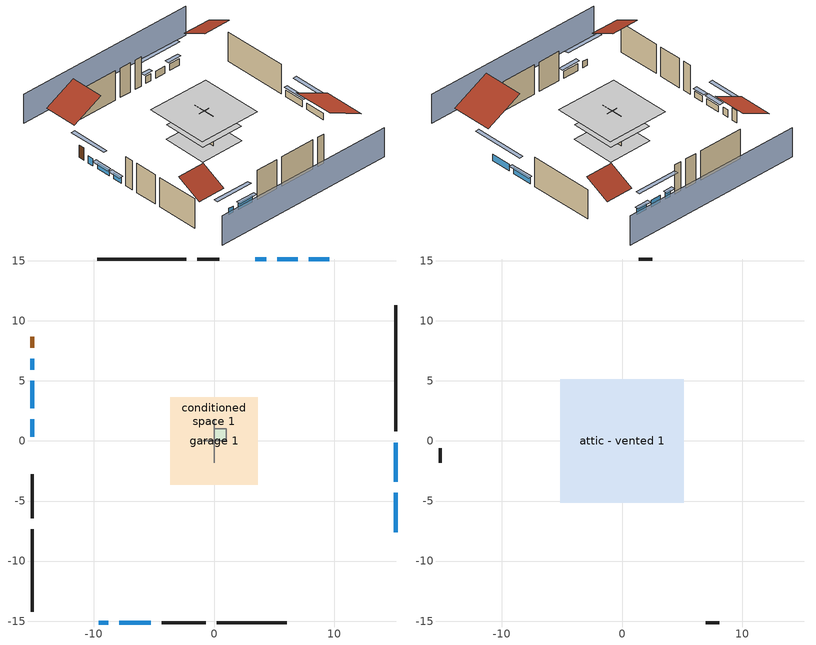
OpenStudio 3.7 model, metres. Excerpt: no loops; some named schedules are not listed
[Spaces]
garage 1
 floor foundation (Slab1 construction): -3.66,-3.66 -3.66,3.66 3.66,3.66 3.66,-3.66 z0
 wall outside (Wall1 construction): -4.35,-15.16 -0.69,-15.16 z0:4.88
 wall outside (Wall2 construction): -15.16,-2.76 -15.16,-6.41 z0:4.88
 wall outside (Wall12 construction): 0.45,15.16 -1.38,15.16 z0:4.88
 wall to conditioned space 1 (Wall5 construction Reversed): 0,-1.83 0,1.83 z0:4.88
 wall to conditioned space 1 (Wall6 construction Reversed): 0.91,0 -0.91,0 z0:4.88
conditioned space 1
 floor to garage 1 (Floor2 construction): -3.66,-3.66 -3.66,3.66 3.66,3.66 3.66,-3.66 z0
 floor foundation (Slab2 construction): -3.61,-3.61 -3.61,3.61 3.61,3.61 3.61,-3.61 z0
 floor adiabatic (AdiabaticFloorConstruction): -3.61,-3.61 -3.61,3.61 3.61,3.61 3.61,-3.61 z2.44
 wall outside (Wall3 construction): 15.16,0.8 15.16,11.29 z0:4.88
 wall outside (Wall4 construction): 0.24,-15.16 6.06,-15.16 z0:4.88
 wall outside (Wall7 construction): -15.16,-7.34 -15.16,-14.23 z0:4.88
 wall outside (Wall8 construction): -2.31,15.16 -9.74,15.16 z0:4.88
 wall outside (AdiabaticWallConstruction): 15.16,-7.59 15.16,-4.32 / 15.16,-3.39 15.16,-0.13 / -9.62,-15.16 -8.81,-15.16 z0:1.07; -7.88,-15.16 -5.28,-15.16 z0:1.16; -15.16,6.85 -15.16,5.94 z0:1.22; -15.16,5.02 -15.16,2.74 z0:1.01; -15.16,1.81 -15.16,0.34 z0:0.98; 6.98,15.16 5.26,15.16 / 9.62,15.16 7.9,15.16 z0:1.13; 4.33,15.16 3.43,15.16 z0:1.19
 wall outside (AdiabaticWallConstruction 1): -15.16,8.69 -15.16,7.78 z0:2.03
 window (WindowConstruction): 15.16,-7.59 15.16,-4.32 z0:1.07
 window (WindowConstruction 1): 15.16,-3.39 15.16,-0.13 z0:1.07
 window (WindowConstruction 2): -9.62,-15.16 -8.81,-15.16 z0:1.07
 window (WindowConstruction 3): -7.88,-15.16 -5.28,-15.16 z0:1.16
 window (WindowConstruction 4): -15.16,6.85 -15.16,5.94 z0:1.22
 window (WindowConstruction 5): -15.16,5.01 -15.16,2.74 z0:1.01
 window (WindowConstruction 6): -15.16,1.81 -15.16,0.34 z0:0.98
 window (WindowConstruction 7): 6.97,15.16 5.26,15.16 z0:1.13
 window (WindowConstruction 8): 4.33,15.16 3.43,15.16 z0:1.19
 window (WindowConstruction 9): 9.62,15.16 7.9,15.16 z0:1.13
 door (Door): -15.16,8.69 -15.16,7.78 z0:2.03
 ceiling adiabatic (AdiabaticFloorConstruction): 3.61,-3.61 3.61,3.61 -3.61,3.61 -3.61,-3.61 z2.44
central ac and furnace airloop ret air space
 floor adiabatic (AdiabaticConst): 0,0 0,1 1,1 1,0 z0
 wall adiabatic (AdiabaticConst): 0,1 0,0 1,0 1,1 0,1 z0:1
 ceiling adiabatic (AdiabaticConst): 1,0 1,1 0,1 0,0 z1
attic - vented 1
 floor to conditioned space 1 (Floor1 construction Reversed): -5.14,-5.14 -5.14,5.14 5.14,5.14 5.14,-5.14 z4.88
 wall outside (Wall9 construction): 6.99,-15.16 8.11,-15.16 z0:4.88
 wall outside (Wall10 construction): 2.5,15.16 1.38,15.16 z0:4.88
 wall outside (Wall11 construction): -15.16,-0.59 -15.16,-1.83 z0:4.88
 roof outside (Roof1 construction): 15.16,-8.52,4.88 9.22,-8.52,7.85 9.22,-15.16,7.85 15.16,-15.16,4.88
 roof outside (Roof2 construction): -10.55,-15.16,4.88 -10.55,-11.03,6.94 -15.16,-11.03,6.94 -15.16,-15.16,4.88
 roof outside (Roof3 construction): 10.55,15.16,4.88 10.55,11.03,6.94 15.16,11.03,6.94 15.16,15.16,4.88
 roof outside (Roof4 construction): -15.16,9.62,4.88 -10.21,9.62,7.35 -10.21,15.16,7.35 -15.16,15.16,4.88
shading: 15.16,19.73 -15.16,19.73 / -15.16,-19.73 15.16,-19.73 z0:4.88; 15.16,-1.58 15.16,-10.33 15.77,-10.33 15.77,-1.58 z3.81; 15.16,0.18 15.16,-3.7 15.77,-3.7 15.77,0.18 z1.37; -6.06,-15.16 -12.36,-15.16 -12.36,-15.77 -6.06,-15.77 z3.81; -4.97,-15.16 -8.18,-15.16 -8.18,-15.77 -4.97,-15.77 z1.46; -15.16,3.2 -15.16,9.59 -15.77,9.59 -15.77,3.2 z3.96; -15.16,2.44 -15.16,5.32 -15.77,5.32 -15.77,2.44 z1.31; -15.16,0.03 -15.16,2.12 -15.77,2.12 -15.77,0.03 z1.28; 2.52,15.16 9.72,15.16 9.72,15.77 2.52,15.77 z3.87; 3.13,15.16 4.64,15.16 4.64,15.77 3.13,15.77 z1.49; 7.6,15.16 9.92,15.16 9.92,15.77 7.6,15.77 z1.43
[Site]
Tallahassee Regional Ap  Isis_FL_USA: Latitude {deg}=30.38; Longitude {deg}=-84.37; Time Zone {hr}=-5; Elevation {m}=21; Terrain=Suburbs
[Site:GroundTemperature:Shallow]
16.3547, 15.0593, 14.9556, 15.5703, 18.038, 20.4943, 22.6237, 23.9727, 24.0873, 22.9901, 20.915, 18.5341
[Site:WaterMainsTemperature]
Calculation Method=Schedule; Temperature Schedule=mains temperature schedule
[Building]
Building 1
[Material] Roughness=Rough
Name | Thickness {m} | Conductivity {W/m-K} | Density {kg/m3} | Specific Heat {J/kg-K} | Thermal Absorptance | Solar Absorptance | Visible Absorptance
asphalt or fiberglass shingles | 0.00635 | 0.162714 | 1121.4 | 1465.45 | 0.9 | 0.85 | 0.85
roof rigid ins | 0.00281632 | 0.029427 | 32.04 | 1214.23 | 0.9 | 0.7 | 0.7
osb sheathing 0.5 in. | 0.0127 | 0.115458 | 512.64 | 1214.23 | 0.9 | 0.6 | 0.6
osb sheathing 0.5 in. 1 | 0.0127 | 0.115458 | 512.64 | 1214.23 | 0.9 | 0.7 | 0.7
wall layer 1 | 0.2032 | 0.461912 | 1762.2 | 795.53 | 0.9 | 0.6 | 0.6
wall rigid ins | 0.051816 | 0.029427 | 32.04 | 1214.23 | 0.9 | 0.7 | 0.7
wall layer 2; wall layer 3; wall layer 6; wall layer 7 | 0.2032 | 0.855862 | 1762.2 | 795.53 | 0.9 | 0.7 | 0.7
gypsum board | 0.0127 | 0.160291 | 801 | 837.4 | 0.9 | 0.6 | 0.6
wall rigid ins 1; wall rigid ins 2; interior horizontal ins; interior horizontal ins 1 | 0.051816 | 0.029427 | 32.04 | 1214.23
wall layer 4; wall layer 5 | 0.2032 | 1.33357 | 1762.2 | 795.53 | 0.9 | 0.7 | 0.7
wood siding | 0.0254 | 0.102417 | 544.68 | 1172.36 | 0.9 | 0.7 | 0.7
wall stud and cavity | 0.1397 | 0.727959 | 139.0536 | 1170.24 | 0.9 | 0.6 | 0.6
ceiling loosefill ins | 0.169333 | 0.0480833 | 16.02 | 1046.75 | 0.9 | 0.7 | 0.7
ceiling stud and cavity | 0.1397 | 0.0824711 | 65.682 | 1177.47 | 0.9 | 0.7 | 0.7
floor stud and cavity | 0.1397 | 0.923637 | 92.3553 | 1139.71 | 0.9 | 0.7 | 0.7
osb sheathing 0.75 in. | 0.01905 | 0.115458 | 512.64 | 1214.23 | 0.9 | 0.7 | 0.7
floor covering | 0.0127 | 0.0433444 | 54.468 | 1339.84 | 0.9 | 0.6 | 0.6
interior vertical ins; interior vertical ins 1 | 0.025908 | 0.029427 | 32.04 | 1214.23
concrete 4.0 in. | 0.1016 | 1.803125 | 2242.8 | 837.4 | 0.9 | 0.7 | 0.7
floor covering 1 | 0.0127 | 0.0450781 | 54.468 | 1339.84 | 0.9 | 0.9 | 0.9
wood siding 1; wood siding 2 | 0.0254 | 0.102417 | 544.68 | 1172.36
wall rigid ins 3; floor rigid ins | 0.512978 | 0.029427 | 32.04 | 1214.23 | 0.9 | 0.7 | 0.7
wall stud and cavity 1 | 0.0889 | 0.380278 | 52.3479 | 1209.89 | 0.9 | 0.7 | 0.7
door material | 0.04445 | 0.0612267 | 512.64 | 1214.23 | 0.9 | 0.7 | 0.7
floor stud and cavity 1 | 0.1397 | 1.75129 | 37.0049 | 1207.88 | 0.9 | 0.7 | 0.7
wall stud and cavity 2 | 0.0889 | 0.391764 | 83.0341 | 1211.67 | 0.9 | 0.7 | 0.7
furniture material conditioned space 1; furniture material garage 1 | 0.1524 | 0.115458 | 640.8 | 1214.23 | 0.9 | 0.6 | 0.6
[Construction]
Roof1 construction; Roof2 construction; Roof3 construction; Roof4 construction: asphalt or fiberglass shingles, roof rigid ins, osb sheathing 0.5 in.
Wall1 construction; Wall2 construction; Wall12 construction: osb sheathing 0.5 in. 1, wall layer 1
Wall3 construction: wall rigid ins, osb sheathing 0.5 in. 1, wall layer 2, gypsum board
Wall4 construction: wall rigid ins, osb sheathing 0.5 in. 1, wall layer 3, gypsum board
Wall5 construction Reversed: gypsum board, wall layer 4, osb sheathing 0.5 in. 1, wall rigid ins 1
Wall6 construction Reversed: gypsum board, wall layer 5, osb sheathing 0.5 in. 1, wall rigid ins 2
Wall7 construction: wall rigid ins 1, osb sheathing 0.5 in. 1, wall layer 6, gypsum board
Wall8 construction: wall rigid ins, osb sheathing 0.5 in. 1, wall layer 7, gypsum board
Wall9 construction; Wall10 construction; Wall11 construction: wood siding, osb sheathing 0.5 in. 1, wall stud and cavity
Floor1 construction Reversed: gypsum board, ceiling stud and cavity, ceiling loosefill ins
Floor2 construction: floor stud and cavity, osb sheathing 0.75 in., floor covering
Slab1 construction: concrete 4.0 in.
Slab2 construction: concrete 4.0 in., floor covering 1
WindowConstruction; WindowConstruction 1; WindowConstruction 2; WindowConstruction 3; WindowConstruction 4; WindowConstruction 5; WindowConstruction 6; WindowConstruction 7; WindowConstruction 8; WindowConstruction 9: WindowMaterial
AdiabaticWallConstruction: wood siding 1, wall rigid ins 3, wall stud and cavity 1, gypsum board
Door: door material
AdiabaticWallConstruction 1: wood siding 2, wall rigid ins 3, wall stud and cavity 1, gypsum board
AdiabaticFloorConstruction: floor stud and cavity 1, floor rigid ins, osb sheathing 0.75 in., floor covering
PartitionWallConstruction: gypsum board, wall stud and cavity 2, gypsum board
furniture construction conditioned space 1: furniture material conditioned space 1
furniture construction garage 1: furniture material garage 1
AdiabaticConst: Adiabatic
[WindowMaterial:SimpleGlazingSystem]
WindowMaterial: U-Factor {W/m2-K}=6.58648; Solar Heat Gain Coefficient=0.76
[Material:NoMass]
Adiabatic: Roughness=Rough; Thermal Resistance {m2-K/W}=176.1
[ThermalZone] Multiplier=1; Use Ideal Air Loads=No
Name | Volume {m3} | Thermostat
conditioned space | 384.656 | conditioned space temperature setpoint
attic - vented | 80.9188
garage | 130.484
central ac and furnace airloop ret air zone | 1
[Sizing:Zone] Zone Cooling Design Supply Air Temperature Input Method=SupplyAirTemperature; Zone Cooling Design Supply Air Temperature {C}=14; Zone Cooling Design Supply Air Temperature Difference {deltaC}=11.11; Zone Heating Design Supply Air Temperature Input Method=SupplyAirTemperature; Zone Heating Design Supply Air Temperature {C}=40; Zone Heating Design Supply Air Temperature Difference {deltaC}=11.11; Zone Cooling Design Supply Air Humidity Ratio {kg-H2O/kg-air}=0.0085; Zone Heating Design Supply Air Humidity Ratio {kg-H2O/kg-air}=0.008; Cooling Design Air Flow Method=DesignDay; Heating Design Air Flow Method=DesignDay; Account for Dedicated Outdoor Air System=No; Dedicated Outdoor Air System Control Strategy=NeutralSupplyAir; Dedicated Outdoor Air Low Setpoint Temperature for Design {C}=autosize; Dedicated Outdoor Air High Setpoint Temperature for Design {C}=autosize; Zone Load Sizing Method=Sensible Load Only No Latent Load; Zone Latent Cooling Design Supply Air Humidity Ratio Input Method=HumidityRatioDifference; Zone Cooling Design Supply Air Humidity Ratio Difference {kgWater/kgDryAir}=0.005; Zone Latent Heating Design Supply Air Humidity Ratio Input Method=HumidityRatioDifference; Zone Humidification Design Supply Air Humidity Ratio Difference {kgWater/kgDryAir}=0.005
attic - vented; central ac and furnace airloop ret air zone
[Space] Building Unit=Building Unit 1
Name | Thermal Zone | Volume {m3}
conditioned space 1 | conditioned space | 384.656
attic - vented 1 | attic - vented | 80.9188
garage 1 | garage | 130.484
central ac and furnace airloop ret air space | central ac and furnace airloop ret air zone
[ThermostatSetpoint:DualSetpoint]
conditioned space temperature setpoint: Heating Setpoint Temperature Schedule=heating setpoint; Cooling Setpoint Temperature Schedule=cooling setpoint
[Foundation:Kiva] Interior Horizontal Insulation Depth {m}=0; Interior Horizontal Insulation Width {m}=0.6096; Interior Vertical Insulation Depth {m}=0.1016; Wall Height Above Grade {m}=0.1016; Wall Depth Below Slab {m}=0.2032
Name | Initial Indoor Air Temperature {C} | Interior Horizontal Insulation Material | Interior Vertical Insulation Material
Foundation Kiva 1 | 16.3431 | interior horizontal ins | interior vertical ins
Foundation Kiva 2 | 22.3253 | interior horizontal ins 1 | interior vertical ins 1
[Foundation:Kiva:Settings]
Soil Conductivity {W/m-K}=1.9041; Soil Density {kg/m3}=1842.3; Soil Specific Heat {J/kg-K}=418.7; Ground Solar Absorptivity=0.9; Ground Thermal Absorptivity=0.9; Ground Surface Roughness {m}=0.03; Far-Field Width {m}=40; Deep-Ground Boundary Condition=ZeroFlux; Deep-Ground Depth {m}=40; Minimum Cell Dimension {m}=0.2; Maximum Cell Growth Coefficient=3; Simulation Timestep=Timestep
[SurfaceProperty:ExposedFoundationPerimeter] Exposed Perimeter Calculation Method=TotalExposedPerimeter
Name | Total Exposed Perimeter {m}
Slab1 | 18.288
Slab2 | 26.09088
[SurfaceProperty:IncidentSolarMultiplier] Incident Solar Multiplier=1; Incident Solar Multiplier Schedule=trans schedule winter=0.85 summer=0.7
Window1; Window2; Window3; Window4; Window5; Window6; Window7; Window8; Window9; Window10
[InternalMass:Definition] Design Level Calculation Method=SurfaceArea
Name | Construction | Surface Area {m2}
partition wall mass | PartitionWallConstruction | 157.749
furniture mass conditioned space 1 | furniture construction conditioned space 1 | 63.0997
furniture mass garage 1 | furniture construction garage 1 | 5.35122
[InternalMass] Multiplier=1
Name | Internal Mass Definition | Space or SpaceType
partition wall mass | partition wall mass | conditioned space 1
furniture mass conditioned space 1 | furniture mass conditioned space 1 | conditioned space 1
furniture mass garage 1 | furniture mass garage 1 | garage 1
[External:File]
External File 1: File=in.schedules.csv
[People:Definition]
occupants: Number of People Calculation Method=People; Number of People {people}=1; Fraction Radiant=0.314171; Sensible Heat Fraction=0.56303; Carbon Dioxide Generation Rate {m3/s-W}=0; Enable ASHRAE 55 Comfort Warnings=No; Mean Radiant Temperature Calculation Type=ZoneAveraged
[People]
occupants: People Definition=occupants; Space or SpaceType=conditioned space 1; Number of People Schedule=occupants; Activity Level Schedule=occupants activity schedule; Multiplier=1
[Fan:SystemModel]
central ac and furnace supply fan: Availability Schedule=Always On Discrete; Design Maximum Air Flow Rate {m3/s}=1.02743; Speed Control Method=Discrete; Electric Power Minimum Flow Rate Fraction=0.2; Design Pressure Rise {Pa}=595.935; Motor Efficiency=1; Motor In Air Stream Fraction=1; Design Electric Power Consumption {W}=autosize; Design Power Sizing Method=TotalEfficiencyAndPressure; Electric Power Per Unit Flow Rate {W/(m3/s)}=840; Electric Power Per Unit Flow Rate Per Unit Pressure {W-s/m3-Pa}=1.66667; Fan Total Efficiency=0.75; Motor Loss Radiative Fraction=0; Speed Flow Fraction 1=0.41755; Speed Electric Power Fraction 1=0.0728; Speed Flow Fraction 2=1; Speed Electric Power Fraction 2=1
[EnergyManagementSystem:Sensor]
Name | Output Variable or Output Meter Index Key | Output Variable or Output Meter
central_ac_and_furnace_supply_fan_s; central_ac_and_furnace_supply_fan_s_1 | central ac and furnace supply fan | Fan Electricity Energy
cool_season | cooling season schedule | Schedule Value
out_pb_s |  | Site Outdoor Air Barometric Pressure
out_wt_s |  | Site Outdoor Air Humidity Ratio
site_vw_s |  | Site Wind Speed
central_ac_and_furnace_airloop_Fan_RTF_s | central ac and furnace supply fan | Fan Runtime Fraction Speed 1
central_ac_and_furnace_airloop_Fan_RTF_s_1 | central ac and furnace supply fan | Fan Runtime Fraction Speed 2
central_ac_and_furnace_airloop_AH_MFR_s | Node 6 | System Node Mass Flow Rate
central_ac_and_furnace_airloop_AH_VFR_s | Node 6 | System Node Current Density Volume Flow Rate
central_ac_and_furnace_airloop_AH_Tout_s | Node 6 | System Node Temperature
central_ac_and_furnace_airloop_AH_Wout_s | Node 6 | System Node Humidity Ratio
central_ac_and_furnace_airloop_RA_T_s | Node 9 | System Node Temperature
central_ac_and_furnace_airloop_Ra_W_s | Node 9 | System Node Humidity Ratio
central_ac_and_furnace_airloop_0_DZ_T_s | attic - vented | Zone Air Temperature
central_ac_and_furnace_airloop_0_DZ_W_s | attic - vented | Zone Mean Air Humidity Ratio
natural_vent_s | natural vent schedule | Schedule Value
htg_sp_s | heating setpoint | Schedule Value
clg_sp_s | cooling setpoint | Schedule Value
mech_vent_range_fan_0_sch_s | mech vent range fan 0 schedule | Schedule Value
mech_vent_bath_fan_0_sch_s | mech vent bath fan 0 schedule | Schedule Value
clothes_dryer_exhaust_0_sch_s | clothes_dryer | Schedule Value
htg_load_cond |  | Heating:EnergyTransfer:Zone:CONDITIONED SPACE
clg_load_cond |  | Cooling:EnergyTransfer:Zone:CONDITIONED SPACE
htg_load_duct |  | Heating:EnergyTransfer:Zone:CENTRAL AC AND FURNACE AIRLOOP RET AIR ZONE
clg_load_duct |  | Cooling:EnergyTransfer:Zone:CENTRAL AC AND FURNACE AIRLOOP RET AIR ZONE
[EnergyManagementSystem:Program]
central_ac_and_furnace_supply_fan_disaggregate_program: Set central_ac_and_furnace_supply_fan_clg = 0; If central_ac_and_furnace_clg_coil_s > 0; Set central_ac_and_furnace_supply_fan_clg = central_ac_and_furnace_supply_fan_s; EndIf
central_ac_and_furnace_supply_fan_disaggregate_program_1: Set central_ac_and_furnace_supply_fan_primary_htg = 0; If central_ac_and_furnace_htg_coil_s > 0; Set central_ac_and_furnace_supply_fan_primary_htg = central_ac_and_furnace_supply_fan_s_1; EndIf
water_heater_EC_adj: Set dhw_e_cons = water_heater_energy + water_heater_on_cycle_parasitic + water_heater_off_cycle_parasitic; Set water_heater_ec_adj_act = 0.0 * dhw_e_cons / 1
[OtherEquipment:Definition] Design Level Calculation Method=EquipmentLevel
Name | Design Level {W} | Fraction Latent | Fraction Radiant | Fraction Lost
water heater energy adjustment1 | 0.01 | 0 | 0 | 1
water sensible | -308.231 | 0 | 0.6 | 0
water latent | 312.753 | 1 | 0 | 0
central_ac_and_furnace_airloop_0_SupSensLkToCond equip; central_ac_and_furnace_airloop_0_SupCondToLv equip; central_ac_and_furnace_airloop_0_RetCondToRP equip; central_ac_and_furnace_airloop_0_RetSensLkToRP equip; central_ac_and_furnace_airloop_0_SupCondToDZ equip; central_ac_and_furnace_airloop_0_RetCondToDZ equip; central_ac_and_furnace_airloop_0_SupSensLkToDZ equip; mech vent house fan sensible load equip | 0 | 0 | 0 | 0
central_ac_and_furnace_airloop_0_SupLatLkToCond equip; central_ac_and_furnace_airloop_0_RetLatLkToRP equip; central_ac_and_furnace_airloop_0_SupLatLkToDZ equip; mech vent house fan latent load equip | 0 | 1 | 0 | 0
[OtherEquipment]
Name | Other Equipment Definition | Space or SpaceType | Schedule | Fuel Type
water heater energy adjustment1 | water heater energy adjustment1 | garage 1 | Always On Discrete | Electricity
water sensible | water sensible | conditioned space 1 | hot_water_fixtures | None
water latent | water latent | conditioned space 1 | hot_water_fixtures | None
central_ac_and_furnace_airloop_0_SupSensLkToCond equip | central_ac_and_furnace_airloop_0_SupSensLkToCond equip | conditioned space 1 | Always On Discrete | None
central_ac_and_furnace_airloop_0_SupLatLkToCond equip | central_ac_and_furnace_airloop_0_SupLatLkToCond equip | conditioned space 1 | Always On Discrete | None
central_ac_and_furnace_airloop_0_SupCondToLv equip | central_ac_and_furnace_airloop_0_SupCondToLv equip | conditioned space 1 | Always On Discrete | None
central_ac_and_furnace_airloop_0_RetCondToRP equip | central_ac_and_furnace_airloop_0_RetCondToRP equip | central ac and furnace airloop ret air space | Always On Discrete | None
central_ac_and_furnace_airloop_0_RetSensLkToRP equip | central_ac_and_furnace_airloop_0_RetSensLkToRP equip | central ac and furnace airloop ret air space | Always On Discrete | None
central_ac_and_furnace_airloop_0_RetLatLkToRP equip | central_ac_and_furnace_airloop_0_RetLatLkToRP equip | central ac and furnace airloop ret air space | Always On Discrete | None
central_ac_and_furnace_airloop_0_SupCondToDZ equip | central_ac_and_furnace_airloop_0_SupCondToDZ equip | attic - vented 1 | Always On Discrete | None
central_ac_and_furnace_airloop_0_RetCondToDZ equip | central_ac_and_furnace_airloop_0_RetCondToDZ equip | attic - vented 1 | Always On Discrete | None
central_ac_and_furnace_airloop_0_SupSensLkToDZ equip | central_ac_and_furnace_airloop_0_SupSensLkToDZ equip | attic - vented 1 | Always On Discrete | None
central_ac_and_furnace_airloop_0_SupLatLkToDZ equip | central_ac_and_furnace_airloop_0_SupLatLkToDZ equip | attic - vented 1 | Always On Discrete | None
mech vent house fan sensible load equip | mech vent house fan sensible load equip | conditioned space 1 | Always On Discrete | None
mech vent house fan latent load equip | mech vent house fan latent load equip | conditioned space 1 | Always On Discrete | None
[ElectricEquipment:Definition] Design Level Calculation Method=EquipmentLevel
Name | Design Level {W} | Fraction Latent | Fraction Radiant | Fraction Lost
clothes washer | 1093.24 | 0.03 | 0.162 | 0.7
clothes dryer | 15860 | 0.015 | 0.081 | 0.85
fridge | 54.5682 | 0 | 0.6 | 0
fridge 2 | 71.9878 | 0 | 0.6 | 0
freezer | 47.9573 | 0 | 0.6 | 0
cooking range | 5976.49 | 0.08 | 0.432 | 0.2
misc plug loads | 238.443 | 0.021 | 0.558 | 0.049
whole house fan; mech vent house fan | 0 | 0 | 0 | 1
mech vent house fan cfis | 0 | 0 | 0 | 0
mech vent range fan 0; mech vent bath fan 0 | 30 | 0 | 0 | 1
[ElectricEquipment]
Name | Electric Equipment Definition | Space or SpaceType | Schedule
clothes washer | clothes washer | conditioned space 1 | clothes_washer
clothes dryer | clothes dryer | conditioned space 1 | clothes_dryer
fridge | fridge | conditioned space 1 | fridge schedule
fridge 1 | fridge 2 | garage 1 | fridge schedule 1
freezer | freezer | garage 1 | freezer schedule
cooking range | cooking range | conditioned space 1 | cooking_range
misc plug loads | misc plug loads | conditioned space 1 | plug_loads_other
whole house fan | whole house fan | conditioned space 1 | Always On Discrete
mech vent house fan | mech vent house fan | conditioned space 1 | mech vent house fan schedule
mech vent house fan cfis | mech vent house fan cfis | conditioned space 1 | mech vent house fan cfis schedule
mech vent range fan 0 | mech vent range fan 0 | conditioned space 1 | mech vent range fan 0 schedule
mech vent bath fan 0 | mech vent bath fan 0 | conditioned space 1 | mech vent bath fan 0 schedule
[WaterUse:Equipment:Definition]
clothes washer: Peak Flow Rate {m3/s}=3.994e-05
[Lights:Definition] Design Level Calculation Method=LightingLevel; Fraction Radiant=0.6; Fraction Visible=0.2; Return Air Fraction=0
Name | Lighting Level {W}
interior lighting | 625.449
garage lighting | 25.121
[Lights] Fraction Replaceable=1
Name | Lights Definition | Space or SpaceType | Schedule
interior lighting | interior lighting | conditioned space 1 | lighting_interior
garage lighting | garage lighting | garage 1 | lighting_garage
[Exterior:Lights:Definition]
exterior lighting: Design Level {W}=16.7137
[Exterior:Lights]
exterior lighting: Exterior Lights Definition=exterior lighting; Schedule=exterior lighting schedule
[ZoneMixing] Schedule=Always On Continuous; Design Flow Rate Calculation Method=Flow/Zone; Design Flow Rate {m3/s}=0
Name | Zone or Space | Source Zone or Space
central_ac_and_furnace_airloop_0_ZoneMixDZToCond mix | conditioned space | attic - vented
central_ac_and_furnace_airloop_0_ZoneMixCondToDZ mix; whole house fan mix | attic - vented | conditioned space
[SpaceInfiltration:DesignFlowRate] Space or SpaceType=conditioned space 1; Schedule=Always On Discrete; Design Flow Rate Calculation Method=Flow/Space; Design Flow Rate {m3/s}=0
natural vent flow; whole house fan flow; infil flow
[SpaceInfiltration:EffectiveLeakageArea] Schedule=Always On Discrete
Name | Space or SpaceType | Effective Air Leakage Area {cm2} | Stack Coefficient | Wind Coefficient
infil|garage 1 | garage 1 | 217.47 | 0.000258295 | 6.19542e-05
infil|attic - vented 1 | attic - vented 1 | 3520.67 | 0.000545623 | 4.38393e-05
[BuildingUnit]
Building Unit 1
